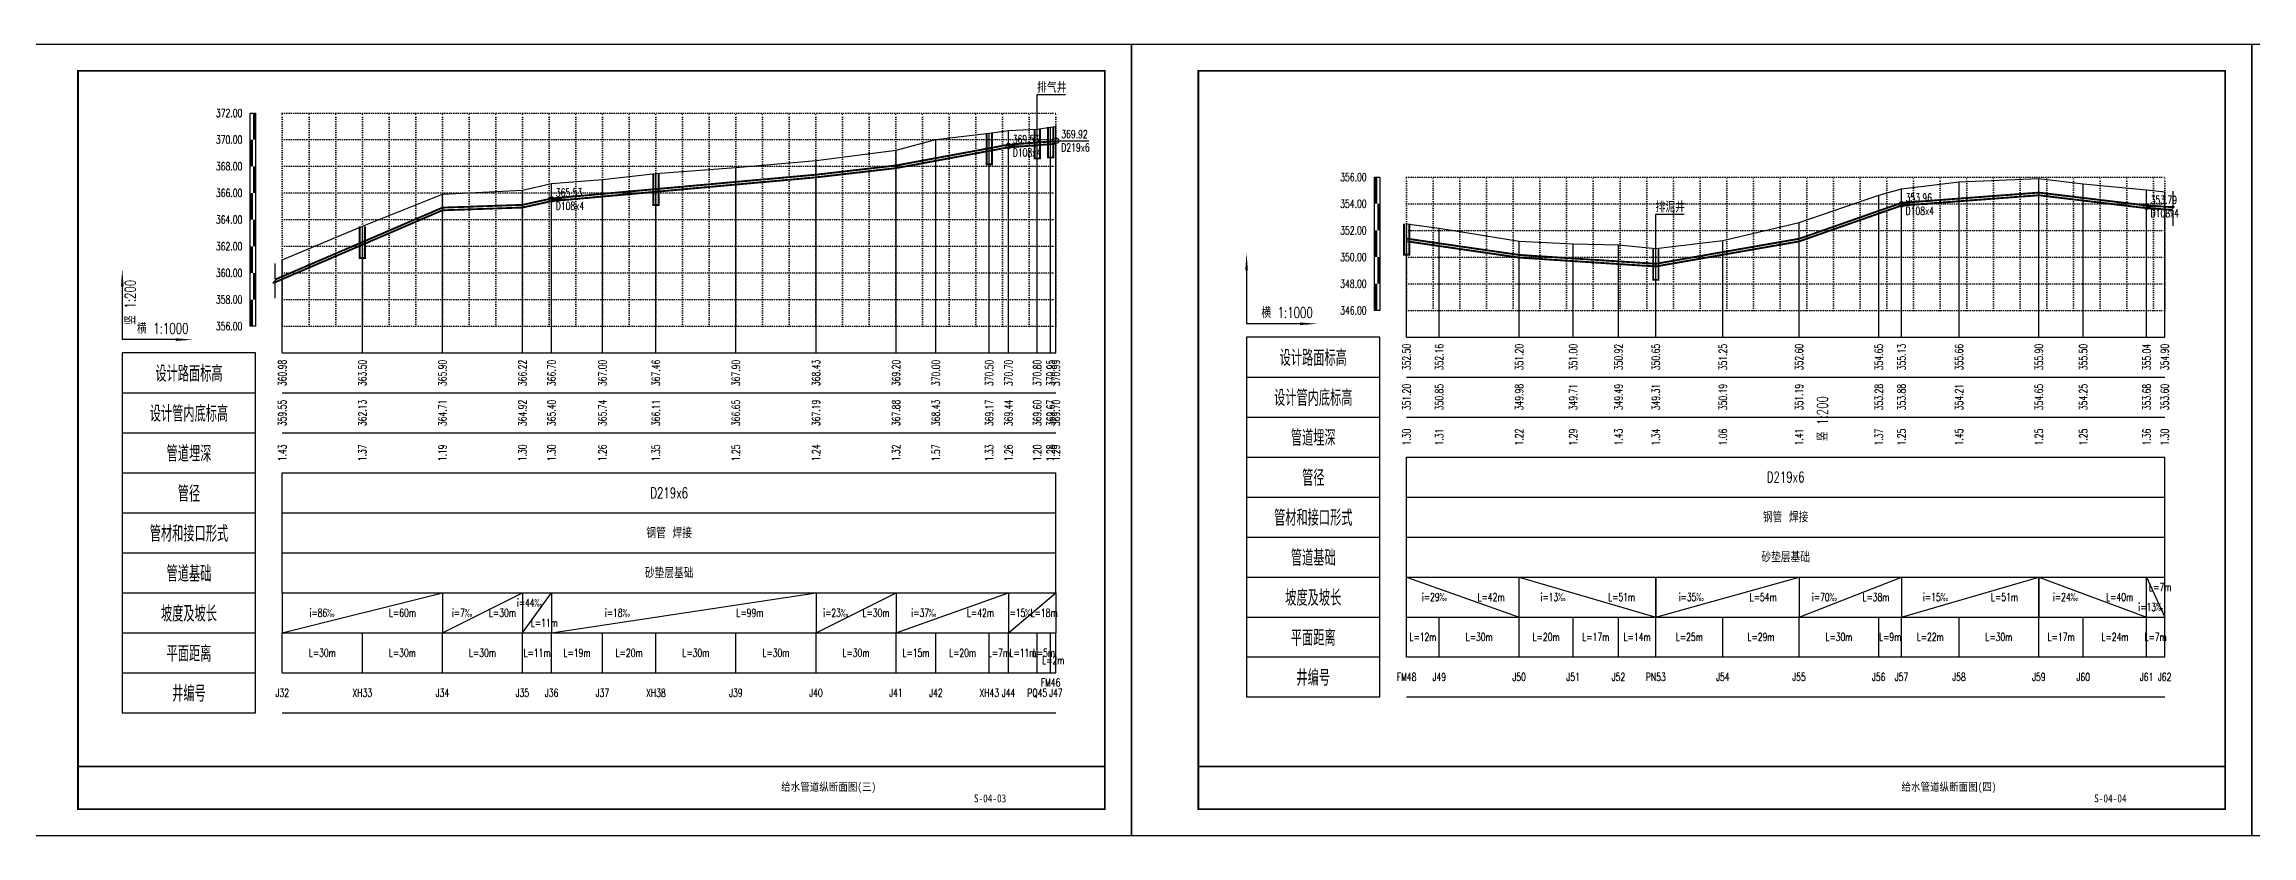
# Model space of a CAD drawing. Extents: x 566669 to 567929, y 3427063 to 3427212.
# Drawn here: x 567095 to 567508.9, y 3427063.1 to 3427211.6 of the extents above; entities that cross this region are included whole.
import ezdxf
from ezdxf.enums import TextEntityAlignment as Align

# ---------------------------------------------------------------- set-up
doc = ezdxf.new("R2010")
doc.units = 0
doc.header["$LTSCALE"] = 10
doc.linetypes.add('CENTER', pattern=[50.8, 31.75, -6.35, 6.35, -6.35])
doc.linetypes.add('DOT', pattern=[6.35, 0, -6.35])
doc.layers.get('0').update_dxf_attribs({"linetype": 'CONTINUOUS'})
for name, color, linetype in [('0-BZ', 7, 'CONTINUOUS'), ('0-TK', 7, 'CONTINUOUS'), ('DMZBWG', 8, 'DOT'), ('GPSCOMMON', 7, 'CONTINUOUS'), ('hy_dm_gs_subpipe', 7, 'CONTINUOUS'), ('hydm_common_pipe', 7, 'CONTINUOUS'), ('hydm_gs_natureline', 7, 'CONTINUOUS'), ('hydm_gs_pipe', 7, 'CONTINUOUS'), ('hydm_gs_well', 7, 'CONTINUOUS')]:
    doc.layers.add(name, color=color, linetype=linetype)
doc.styles.add('-宋体', font='', dxfattribs={"width": 0.75})
doc.styles.add('GPSHZ', font='txt.shx', dxfattribs={"width": 0.8, "bigfont": 'hztxt.shx'})
doc.styles.get('-宋体').set_extended_font_data('SimSun')

# ---------------------------------------------------------------- blocks, each defined once
blk = doc.blocks.new('dafgdahgsdfh')
at = {"layer": '0-TK'}
blk.add_lwpolyline([(43209.45, 121009.57), (43419.45, 121009.57), (43419.45, 120861.07), (43209.45, 120861.07)], close=True, dxfattribs=at)
blk = doc.blocks.new('hygx_gszdtablehead22')
at = {"layer": 'GPSCOMMON'}
for p, q in [((0, 135), (0, 0)), ((50, 135), (0, 135)), ((50, 0), (50, 135)), ((0, 120), (50, 120)), ((0, 105), (50, 105)), ((0, 90), (50, 90)), ((0, 75), (50, 75)), ((0, 60), (50, 60)), ((0, 45), (50, 45)), ((0, 30), (50, 30)), ((0, 15), (50, 15)), ((0, 0), (50, 0)), ((0, 0), (50, 0))]:
    blk.add_line(p, q, dxfattribs=at)
at = {"layer": 'GPSCOMMON', "style": 'GPSHZ', "width": 0.7}
for s, p in [('设计路面标高', (25, 127.5)), ('设计管内底标高', (25, 112.5)), ('管道埋深', (25, 97.5)), ('管径', (25, 82.5)), ('管材和接口形式', (25, 67.5)), ('管道基础', (25, 52.5)), ('坡度及坡长', (25, 37.5)), ('平面距离', (25, 22.5)), ('井编号', (25, 7.5))]:
    blk.add_text(s, height=6, dxfattribs=at).set_placement(p, align=Align.MIDDLE)
blk = doc.blocks.new('SWYGXX')
at = {"color": 0}
blk.add_circle((0, 0), 1, dxfattribs=at)
blk = doc.blocks.new('swyg')
at = {"linetype": 'Continuous'}
blk.add_circle((0, 0), 1, dxfattribs=at)
blk = doc.blocks.new('hygx_gszdtablehead39')
at = {"layer": 'GPSCOMMON'}
for p, q in [((0, 135), (0, 0)), ((50, 135), (0, 135)), ((50, 0), (50, 135)), ((0, 120), (50, 120)), ((0, 105), (50, 105)), ((0, 90), (50, 90)), ((0, 75), (50, 75)), ((0, 60), (50, 60)), ((0, 45), (50, 45)), ((0, 30), (50, 30)), ((0, 15), (50, 15)), ((0, 0), (50, 0)), ((0, 0), (50, 0))]:
    blk.add_line(p, q, dxfattribs=at)
at = {"layer": 'GPSCOMMON', "style": 'GPSHZ', "width": 0.7}
for s, p in [('设计路面标高', (25, 127.5)), ('设计管内底标高', (25, 112.5)), ('管道埋深', (25, 97.5)), ('管径', (25, 82.5)), ('管材和接口形式', (25, 67.5)), ('管道基础', (25, 52.5)), ('坡度及坡长', (25, 37.5)), ('平面距离', (25, 22.5)), ('井编号', (25, 7.5))]:
    blk.add_text(s, height=6, dxfattribs=at).set_placement(p, align=Align.MIDDLE)

msp = doc.modelspace()

# ---------------------------------------------------------------- linework, layer by layer
at = {"layer": '0-TK', "const_width": 0.35}
for points in [[(567293.85, 3427068.12), (567101.35, 3427068.12), (567101.35, 3427206.62), (567293.85, 3427206.62)], [(567101.35, 3427206.62), (567293.85, 3427206.62), (567293.85, 3427076.12), (567101.35, 3427076.12)], [(567503.85, 3427068.12), (567311.35, 3427068.12), (567311.35, 3427206.62), (567503.85, 3427206.62)], [(567311.35, 3427206.62), (567503.85, 3427206.62), (567503.85, 3427076.12), (567311.35, 3427076.12)]]:
    msp.add_lwpolyline(points, close=True, dxfattribs=at)
at = {"layer": 'DMZBWG', "ltscale": 0.005}
for p, q in [((567139.66, 3427198.7), (567284.68, 3427198.7)), ((567139.66, 3427158.7), (567139.66, 3427198.7)), ((567144.66, 3427158.7), (567144.66, 3427198.7)), ((567149.66, 3427158.7), (567149.66, 3427198.7)), ((567154.66, 3427158.7), (567154.66, 3427198.7)), ((567159.66, 3427158.7), (567159.66, 3427198.7)), ((567164.66, 3427158.7), (567164.66, 3427198.7)), ((567169.66, 3427158.7), (567169.66, 3427198.7)), ((567174.66, 3427158.7), (567174.66, 3427198.7)), ((567179.66, 3427158.7), (567179.66, 3427198.7)), ((567184.66, 3427158.7), (567184.66, 3427198.7)), ((567189.66, 3427158.7), (567189.66, 3427198.7)), ((567194.66, 3427158.7), (567194.66, 3427198.7)), ((567199.66, 3427158.7), (567199.66, 3427198.7)), ((567204.66, 3427158.7), (567204.66, 3427198.7)), ((567209.66, 3427158.7), (567209.66, 3427198.7)), ((567214.66, 3427158.7), (567214.66, 3427198.7)), ((567219.66, 3427158.7), (567219.66, 3427198.7)), ((567224.66, 3427158.7), (567224.66, 3427198.7)), ((567229.66, 3427158.7), (567229.66, 3427198.7)), ((567234.66, 3427158.7), (567234.66, 3427198.7)), ((567239.66, 3427158.7), (567239.66, 3427198.7)), ((567244.66, 3427158.7), (567244.66, 3427198.7)), ((567249.66, 3427158.7), (567249.66, 3427198.7)), ((567254.66, 3427158.7), (567254.66, 3427198.7)), ((567259.66, 3427158.7), (567259.66, 3427198.7)), ((567264.66, 3427158.7), (567264.66, 3427198.7)), ((567269.66, 3427158.7), (567269.66, 3427198.7)), ((567274.66, 3427158.7), (567274.66, 3427198.7)), ((567279.66, 3427158.7), (567279.66, 3427198.7)), ((567284.66, 3427158.7), (567284.66, 3427198.7)), ((567284.68, 3427158.7), (567284.68, 3427198.7)), ((567139.66, 3427193.7), (567284.68, 3427193.7)), ((567139.66, 3427188.7), (567284.68, 3427188.7)), ((567139.66, 3427183.7), (567284.68, 3427183.7)), ((567350.41, 3427186.67), (567492.51, 3427186.67)), ((567350.41, 3427161.67), (567350.41, 3427186.67)), ((567355.41, 3427161.67), (567355.41, 3427186.67)), ((567360.41, 3427161.67), (567360.41, 3427186.67)), ((567365.41, 3427161.67), (567365.41, 3427186.67)), ((567370.41, 3427161.67), (567370.41, 3427186.67)), ((567375.41, 3427161.67), (567375.41, 3427186.67)), ((567380.41, 3427161.67), (567380.41, 3427186.67)), ((567385.41, 3427161.67), (567385.41, 3427186.67)), ((567390.41, 3427161.67), (567390.41, 3427186.67)), ((567395.41, 3427161.67), (567395.41, 3427186.67)), ((567400.41, 3427161.67), (567400.41, 3427186.67)), ((567405.41, 3427161.67), (567405.41, 3427186.67)), ((567410.41, 3427161.67), (567410.41, 3427186.67)), ((567415.41, 3427161.67), (567415.41, 3427186.67)), ((567420.41, 3427161.67), (567420.41, 3427186.67)), ((567425.41, 3427161.67), (567425.41, 3427186.67)), ((567430.41, 3427161.67), (567430.41, 3427186.67)), ((567435.41, 3427161.67), (567435.41, 3427186.67)), ((567440.41, 3427161.67), (567440.41, 3427186.67)), ((567445.41, 3427161.67), (567445.41, 3427186.67)), ((567450.41, 3427161.67), (567450.41, 3427186.67)), ((567455.41, 3427161.67), (567455.41, 3427186.67)), ((567460.41, 3427161.67), (567460.41, 3427186.67)), ((567465.41, 3427161.67), (567465.41, 3427186.67)), ((567470.41, 3427161.67), (567470.41, 3427186.67)), ((567475.41, 3427161.67), (567475.41, 3427186.67)), ((567480.41, 3427161.67), (567480.41, 3427186.67)), ((567485.41, 3427161.67), (567485.41, 3427186.67)), ((567490.41, 3427161.67), (567490.41, 3427186.67)), ((567492.51, 3427161.67), (567492.51, 3427186.67)), ((567350.41, 3427181.67), (567492.51, 3427181.67)), ((567139.66, 3427178.7), (567284.68, 3427178.7)), ((567350.41, 3427176.67), (567492.51, 3427176.67)), ((567139.66, 3427173.7), (567284.68, 3427173.7)), ((567350.41, 3427171.67), (567492.51, 3427171.67)), ((567139.66, 3427168.7), (567284.68, 3427168.7)), ((567350.41, 3427166.67), (567492.51, 3427166.67)), ((567139.66, 3427163.7), (567284.68, 3427163.7)), ((567139.66, 3427158.7), (567284.68, 3427158.7)), ((567350.41, 3427161.67), (567492.51, 3427161.67))]:
    msp.add_line(p, q, dxfattribs=at)
at = {"layer": 'GPSCOMMON'}
for points in [[(567088.85, 3427211.62), (567298.85, 3427211.62), (567298.85, 3427063.12), (567088.85, 3427063.12)], [(567298.85, 3427211.62), (567508.85, 3427211.62), (567508.85, 3427063.12), (567298.85, 3427063.12)], [(567508.85, 3427211.62), (567718.85, 3427211.62), (567718.85, 3427063.12), (567508.85, 3427063.12)]]:
    msp.add_lwpolyline(points, close=True, dxfattribs=at)
for points in [[(567281.18, 3427195.7), (567281.18, 3427202.16), (567286.48, 3427202.16)], [(567397.12, 3427173.29), (567397.12, 3427179.75), (567402.42, 3427179.75)]]:
    msp.add_lwpolyline(points, dxfattribs=at)
at = {"layer": 'hy_dm_gs_subpipe'}
for points in [[(567275.8, 3427192.53), (567280.74, 3427192.53)], [(567284.68, 3427193.49), (567290.85, 3427193.49)], [(567190.14, 3427182.53), (567195.08, 3427182.53)], [(567443.19, 3427181.58), (567448.06, 3427181.58)], [(567489.13, 3427181.14), (567494, 3427181.14)]]:
    msp.add_lwpolyline(points, dxfattribs=at)
at = {"layer": 'hydm_common_pipe'}
for p, q in [((567350.41, 3427156.67), (567492.51, 3427156.67)), ((567139.66, 3427153.7), (567284.68, 3427153.7)), ((567139.66, 3427146.2), (567284.68, 3427146.2)), ((567350.41, 3427149.17), (567492.51, 3427149.17)), ((567350.41, 3427141.67), (567492.51, 3427141.67)), ((567139.66, 3427138.7), (567284.68, 3427138.7)), ((567350.41, 3427134.17), (567492.51, 3427134.17)), ((567139.66, 3427131.2), (567284.68, 3427131.2)), ((567350.41, 3427126.67), (567492.51, 3427126.67)), ((567139.66, 3427123.7), (567284.68, 3427123.7)), ((567350.41, 3427119.17), (567492.51, 3427119.17)), ((567139.66, 3427116.2), (567284.68, 3427116.2)), ((567139.66, 3427108.7), (567284.68, 3427108.7)), ((567350.41, 3427111.67), (567492.51, 3427111.67)), ((567139.66, 3427101.2), (567284.68, 3427101.2)), ((567350.41, 3427104.17), (567492.51, 3427104.17)), ((567350.41, 3427096.67), (567492.51, 3427096.67)), ((567139.66, 3427093.7), (567284.68, 3427093.7)), ((567350.41, 3427089.17), (567492.51, 3427089.17)), ((567139.66, 3427086.2), (567284.68, 3427086.2))]:
    msp.add_line(p, q, dxfattribs=at)
for points in [[(567133.66, 3427158.7), (567133.66, 3427198.7), (567134.66, 3427198.7), (567134.66, 3427158.7), (567133.66, 3427158.7)], [(567344.41, 3427161.67), (567344.41, 3427186.67), (567345.41, 3427186.67), (567345.41, 3427161.67), (567344.41, 3427161.67)], [(567320.41, 3427169.17), (567320.41, 3427159.17)], [(567109.66, 3427166.2), (567109.66, 3427156.2)], [(567330.41, 3427159.17), (567320.41, 3427159.17)], [(567119.66, 3427156.2), (567109.66, 3427156.2)], [(567350.41, 3427126.67), (567350.41, 3427134.17)], [(567492.51, 3427126.67), (567492.51, 3427134.17)], [(567139.66, 3427123.7), (567139.66, 3427131.2)], [(567284.68, 3427123.7), (567284.68, 3427131.2)], [(567350.41, 3427119.17), (567350.41, 3427126.67)], [(567492.51, 3427119.17), (567492.51, 3427126.67)], [(567139.66, 3427116.2), (567139.66, 3427123.7)], [(567284.68, 3427116.2), (567284.68, 3427123.7)], [(567350.41, 3427111.67), (567350.41, 3427119.17)], [(567492.51, 3427111.67), (567492.51, 3427119.17)], [(567139.66, 3427108.7), (567139.66, 3427116.2)], [(567284.68, 3427108.7), (567284.68, 3427116.2)], [(567139.66, 3427108.7), (567139.66, 3427101.2), (567169.67, 3427108.7), (567169.67, 3427101.2)], [(567169.67, 3427108.7), (567169.67, 3427101.2), (567184.67, 3427108.7), (567184.67, 3427101.2)], [(567184.67, 3427108.7), (567184.67, 3427101.2), (567190.14, 3427108.7), (567190.14, 3427101.2)], [(567190.14, 3427108.7), (567190.14, 3427101.2), (567239.7, 3427108.7), (567239.7, 3427101.2)], [(567239.7, 3427108.7), (567239.7, 3427101.2), (567254.7, 3427108.7), (567254.7, 3427101.2)], [(567254.7, 3427108.7), (567254.7, 3427101.2), (567275.8, 3427108.7), (567275.8, 3427101.2)], [(567275.8, 3427108.7), (567275.8, 3427101.2), (567284.68, 3427108.7), (567284.68, 3427101.2)], [(567350.41, 3427104.17), (567350.41, 3427111.67), (567371.51, 3427104.17), (567371.51, 3427111.67)], [(567371.51, 3427104.17), (567371.51, 3427111.67), (567397.12, 3427104.17), (567397.12, 3427111.67)], [(567397.12, 3427111.67), (567397.12, 3427104.17), (567423.97, 3427111.67), (567423.97, 3427104.17)], [(567423.97, 3427111.67), (567423.97, 3427104.17), (567443.19, 3427111.67), (567443.19, 3427104.17)], [(567443.19, 3427111.67), (567443.19, 3427104.17), (567468.93, 3427111.67), (567468.93, 3427104.17)], [(567468.93, 3427104.17), (567468.93, 3427111.67), (567489.13, 3427104.17), (567489.13, 3427111.67)], [(567489.13, 3427104.17), (567489.13, 3427111.67), (567492.51, 3427104.17), (567492.51, 3427111.67)], [(567139.66, 3427093.7), (567139.66, 3427101.2)], [(567154.66, 3427093.7), (567154.66, 3427101.2)], [(567154.66, 3427093.7), (567154.66, 3427101.2)], [(567169.67, 3427093.7), (567169.67, 3427101.2)], [(567169.67, 3427093.7), (567169.67, 3427101.2)], [(567184.67, 3427093.7), (567184.67, 3427101.2)], [(567184.67, 3427093.7), (567184.67, 3427101.2)], [(567190.14, 3427093.7), (567190.14, 3427101.2)], [(567190.14, 3427093.7), (567190.14, 3427101.2)], [(567199.66, 3427093.7), (567199.66, 3427101.2)], [(567199.66, 3427093.7), (567199.66, 3427101.2)], [(567209.69, 3427093.7), (567209.69, 3427101.2)], [(567209.69, 3427093.7), (567209.69, 3427101.2)], [(567224.68, 3427093.7), (567224.68, 3427101.2)], [(567224.68, 3427093.7), (567224.68, 3427101.2)], [(567239.7, 3427093.7), (567239.7, 3427101.2)], [(567239.7, 3427093.7), (567239.7, 3427101.2)], [(567254.7, 3427093.7), (567254.7, 3427101.2)], [(567254.7, 3427093.7), (567254.7, 3427101.2)], [(567262.18, 3427093.7), (567262.18, 3427101.2)], [(567262.18, 3427093.7), (567262.18, 3427101.2)], [(567272.18, 3427093.7), (567272.18, 3427101.2)], [(567272.18, 3427093.7), (567272.18, 3427101.2)], [(567275.8, 3427093.7), (567275.8, 3427101.2)], [(567275.8, 3427093.7), (567275.8, 3427101.2)], [(567281.18, 3427093.7), (567281.18, 3427101.2)], [(567281.18, 3427093.7), (567281.18, 3427101.2)], [(567283.68, 3427093.7), (567283.68, 3427101.2)], [(567283.68, 3427093.7), (567283.68, 3427101.2)], [(567284.68, 3427093.7), (567284.68, 3427101.2)], [(567350.41, 3427096.67), (567350.41, 3427104.17)], [(567356.53, 3427096.67), (567356.53, 3427104.17)], [(567356.53, 3427096.67), (567356.53, 3427104.17)], [(567371.51, 3427096.67), (567371.51, 3427104.17)], [(567371.51, 3427096.67), (567371.51, 3427104.17)], [(567381.63, 3427096.67), (567381.63, 3427104.17)], [(567381.63, 3427096.67), (567381.63, 3427104.17)], [(567390.14, 3427096.67), (567390.14, 3427104.17)], [(567390.14, 3427096.67), (567390.14, 3427104.17)], [(567397.12, 3427096.67), (567397.12, 3427104.17)], [(567397.12, 3427096.67), (567397.12, 3427104.17)], [(567409.7, 3427096.67), (567409.7, 3427104.17)], [(567409.7, 3427096.67), (567409.7, 3427104.17)], [(567423.97, 3427096.67), (567423.97, 3427104.17)], [(567423.97, 3427096.67), (567423.97, 3427104.17)], [(567438.92, 3427096.67), (567438.92, 3427104.17)], [(567438.92, 3427096.67), (567438.92, 3427104.17)], [(567443.19, 3427096.67), (567443.19, 3427104.17)], [(567443.19, 3427096.67), (567443.19, 3427104.17)], [(567453.96, 3427096.67), (567453.96, 3427104.17)], [(567453.96, 3427096.67), (567453.96, 3427104.17)], [(567468.93, 3427096.67), (567468.93, 3427104.17)], [(567468.93, 3427096.67), (567468.93, 3427104.17)], [(567477.26, 3427096.67), (567477.26, 3427104.17)], [(567477.26, 3427096.67), (567477.26, 3427104.17)], [(567489.13, 3427096.67), (567489.13, 3427104.17)], [(567489.13, 3427096.67), (567489.13, 3427104.17)], [(567492.51, 3427096.67), (567492.51, 3427104.17)]]:
    msp.add_lwpolyline(points, dxfattribs=at)
at = {"layer": 'hydm_common_pipe', "const_width": 0.5}
for points in [[(567134.41, 3427193.7), (567134.41, 3427198.7)], [(567133.91, 3427188.7), (567133.91, 3427193.7)], [(567134.41, 3427183.7), (567134.41, 3427188.7)], [(567133.91, 3427178.7), (567133.91, 3427183.7)], [(567344.66, 3427181.67), (567344.66, 3427186.67)], [(567134.41, 3427173.7), (567134.41, 3427178.7)], [(567345.16, 3427176.67), (567345.16, 3427181.67)], [(567344.66, 3427171.67), (567344.66, 3427176.67)], [(567133.91, 3427168.7), (567133.91, 3427173.7)], [(567345.16, 3427166.67), (567345.16, 3427171.67)], [(567134.41, 3427163.7), (567134.41, 3427168.7)], [(567344.66, 3427161.67), (567344.66, 3427166.67)], [(567133.91, 3427158.7), (567133.91, 3427163.7)]]:
    msp.add_lwpolyline(points, dxfattribs=at)
at = {"layer": 'hydm_common_pipe'}
for points in [[(567320.41, 3427169.17, 0.5, 0, 0), (567320.41, 3427172.5, 0, 0, 0)], [(567109.66, 3427166.2, 0.5, 0, 0), (567109.66, 3427169.53, 0, 0, 0)], [(567330.41, 3427159.17, 0.5, 0, 0), (567333.75, 3427159.17, 0, 0, 0)], [(567119.66, 3427156.2, 0.5, 0, 0), (567122.99, 3427156.2, 0, 0, 0)]]:
    msp.add_lwpolyline(points, format="xyseb", dxfattribs=at)
at = {"layer": 'hydm_gs_natureline', "color": 7, "linetype": 'Continuous'}
for points in [[(567139.66, 3427171.15), (567154.66, 3427177.45), (567169.67, 3427183.45), (567184.67, 3427184.25), (567190.14, 3427185.45), (567199.66, 3427186.2), (567209.69, 3427187.35), (567224.68, 3427188.45), (567239.7, 3427189.77), (567254.7, 3427191.7), (567262.18, 3427193.7), (567272.18, 3427194.95), (567275.8, 3427195.45), (567281.18, 3427195.7), (567283.68, 3427196.07), (567284.68, 3427196.17)], [(567350.41, 3427177.92), (567356.53, 3427177.07), (567371.51, 3427174.67), (567381.63, 3427174.17), (567390.14, 3427173.97), (567397.12, 3427173.29), (567409.7, 3427174.79), (567423.97, 3427178.17), (567438.92, 3427183.29), (567443.19, 3427184.49), (567453.96, 3427185.82), (567468.93, 3427186.42), (567477.26, 3427185.42), (567489.13, 3427184.27), (567492.51, 3427183.92)]]:
    msp.add_lwpolyline(points, dxfattribs=at)
at = {"layer": 'hydm_gs_pipe', "color": 1, "linetype": 'Continuous', "const_width": 0.35}
for points in [[(567262.18, 3427190.24), (567272.18, 3427192.09)], [(567262.18, 3427189.74), (567272.18, 3427191.59)], [(567272.18, 3427192.09), (567275.8, 3427192.76)], [(567272.18, 3427191.59), (567275.8, 3427192.26)], [(567275.8, 3427192.76), (567281.18, 3427193.16)], [(567275.8, 3427192.26), (567281.18, 3427192.66)], [(567281.18, 3427193.16), (567283.68, 3427193.35)], [(567281.18, 3427192.66), (567283.68, 3427192.85)], [(567283.68, 3427193.35), (567284.68, 3427193.43)], [(567283.68, 3427192.85), (567284.68, 3427192.93)], [(567224.68, 3427185.78), (567239.7, 3427187.13)], [(567239.7, 3427187.13), (567254.7, 3427188.86)], [(567239.7, 3427186.63), (567254.7, 3427188.36)], [(567254.7, 3427188.86), (567262.18, 3427190.24)], [(567254.7, 3427188.36), (567262.18, 3427189.74)], [(567184.67, 3427181.47), (567190.14, 3427182.67)], [(567190.14, 3427182.67), (567199.66, 3427183.53)], [(567190.14, 3427182.17), (567199.66, 3427183.03)], [(567199.66, 3427183.53), (567209.69, 3427184.43)], [(567199.66, 3427183.03), (567209.69, 3427183.93)], [(567209.69, 3427184.43), (567224.68, 3427185.78)], [(567209.69, 3427183.93), (567224.68, 3427185.28)], [(567224.68, 3427185.28), (567239.7, 3427186.63)], [(567453.96, 3427182.65), (567468.93, 3427183.77)], [(567453.96, 3427182.15), (567468.93, 3427183.27)], [(567468.93, 3427183.77), (567477.26, 3427182.77)], [(567468.93, 3427183.27), (567477.26, 3427182.27)], [(567477.26, 3427182.77), (567489.13, 3427181.35)], [(567154.66, 3427174.49), (567169.67, 3427180.95)], [(567154.66, 3427173.99), (567169.67, 3427180.45)], [(567169.67, 3427180.95), (567184.67, 3427181.47)], [(567169.67, 3427180.45), (567184.67, 3427180.97)], [(567184.67, 3427180.97), (567190.14, 3427182.17)], [(567423.97, 3427175.11), (567438.92, 3427180.35)], [(567423.97, 3427174.61), (567438.92, 3427179.85)], [(567438.92, 3427180.35), (567443.19, 3427181.84)], [(567438.92, 3427179.85), (567443.19, 3427181.34)], [(567443.19, 3427181.84), (567453.96, 3427182.65)], [(567443.19, 3427181.34), (567453.96, 3427182.15)], [(567477.26, 3427182.27), (567489.13, 3427180.85)], [(567489.13, 3427181.35), (567492.51, 3427181.13)], [(567489.13, 3427180.85), (567492.51, 3427180.63)], [(567492.51, 3427181.13), (567494.01, 3427181.03)], [(567492.51, 3427180.63), (567494.01, 3427180.53)], [(567139.66, 3427168.04), (567154.66, 3427174.49)], [(567350.41, 3427175.14), (567356.53, 3427174.25)], [(567350.41, 3427174.64), (567356.53, 3427173.75)], [(567409.7, 3427172.62), (567423.97, 3427175.11)], [(567409.7, 3427172.12), (567423.97, 3427174.61)], [(567139.66, 3427167.54), (567154.66, 3427173.99)], [(567356.53, 3427174.25), (567371.51, 3427172.08)], [(567356.53, 3427173.75), (567371.51, 3427171.58)], [(567371.51, 3427172.08), (567381.63, 3427171.42)], [(567371.51, 3427171.58), (567381.63, 3427170.92)], [(567381.63, 3427171.42), (567390.14, 3427170.87)], [(567381.63, 3427170.92), (567390.14, 3427170.37)], [(567390.14, 3427170.87), (567397.12, 3427170.42)], [(567390.14, 3427170.37), (567397.12, 3427169.92)], [(567397.12, 3427170.42), (567409.7, 3427172.62)], [(567397.12, 3427169.92), (567409.7, 3427172.12)], [(567139.66, 3427168.04), (567138.28, 3427167.45)], [(567139.66, 3427167.54), (567138.28, 3427166.95)]]:
    msp.add_lwpolyline(points, dxfattribs=at)
at = {"layer": 'hydm_gs_pipe', "color": 7, "lineweight": -3}
for points in [[(567494.01, 3427184.03), (567494.01, 3427181.16), (567494.38, 3427181.16), (567493.63, 3427180.41), (567494.01, 3427180.41), (567494.01, 3427177.53)], [(567138.28, 3427170.45), (567138.28, 3427167.57), (567138.66, 3427167.57), (567137.91, 3427166.82), (567138.28, 3427166.82), (567138.28, 3427163.95)]]:
    msp.add_lwpolyline(points, dxfattribs=at)
at = {"layer": 'hydm_gs_well', "color": 7, "linetype": 'CENTER'}
for points in [[(567275.8, 3427153.7), (567275.8, 3427195.45)], [(567281.18, 3427153.7), (567281.18, 3427195.7)], [(567283.68, 3427153.7), (567283.68, 3427196.07)], [(567284.68, 3427153.7), (567284.68, 3427196.17)], [(567254.7, 3427153.7), (567254.7, 3427191.7)], [(567262.18, 3427153.7), (567262.18, 3427193.7)], [(567272.18, 3427153.7), (567272.18, 3427194.95)], [(567209.69, 3427153.7), (567209.69, 3427187.35)], [(567224.68, 3427153.7), (567224.68, 3427188.45)], [(567239.7, 3427153.7), (567239.7, 3427189.77)], [(567169.67, 3427153.7), (567169.67, 3427183.45)], [(567184.67, 3427153.7), (567184.67, 3427184.25)], [(567190.14, 3427153.7), (567190.14, 3427185.45)], [(567199.66, 3427153.7), (567199.66, 3427186.2)], [(567438.92, 3427156.67), (567438.92, 3427183.29)], [(567443.19, 3427156.67), (567443.19, 3427184.49)], [(567453.96, 3427156.67), (567453.96, 3427185.82)], [(567468.93, 3427156.67), (567468.93, 3427186.42)], [(567477.26, 3427156.67), (567477.26, 3427185.42)], [(567489.13, 3427156.67), (567489.13, 3427184.27)], [(567492.51, 3427156.67), (567492.51, 3427183.92)], [(567154.66, 3427153.7), (567154.66, 3427177.45)], [(567350.41, 3427156.67), (567350.41, 3427177.92)], [(567356.53, 3427156.67), (567356.53, 3427177.07)], [(567371.51, 3427156.67), (567371.51, 3427174.67)], [(567409.7, 3427156.67), (567409.7, 3427174.79)], [(567423.97, 3427156.67), (567423.97, 3427178.17)], [(567139.66, 3427153.7), (567139.66, 3427171.15)], [(567381.63, 3427156.67), (567381.63, 3427174.17)], [(567390.14, 3427156.67), (567390.14, 3427173.97)], [(567397.12, 3427156.67), (567397.12, 3427173.29)]]:
    msp.add_lwpolyline(points, dxfattribs=at)
at = {"layer": 'hydm_gs_well', "color": 7, "linetype": 'Continuous', "const_width": 0.35}
for points in [[(567280.68, 3427195.7), (567280.68, 3427190.16), (567281.68, 3427190.16), (567281.68, 3427195.7)], [(567283.18, 3427196.07), (567283.18, 3427190.35), (567284.18, 3427190.35), (567284.18, 3427196.07)], [(567271.68, 3427194.95), (567271.68, 3427189.09), (567272.68, 3427189.09), (567272.68, 3427194.95)], [(567209.19, 3427187.35), (567209.19, 3427181.43), (567210.19, 3427181.43), (567210.19, 3427187.35)], [(567154.16, 3427177.45), (567154.16, 3427171.49), (567155.16, 3427171.49), (567155.16, 3427177.45)], [(567349.91, 3427177.92), (567349.91, 3427172.14), (567350.91, 3427172.14), (567350.91, 3427177.92)], [(567396.62, 3427173.29), (567396.62, 3427167.42), (567397.62, 3427167.42), (567397.62, 3427173.29)]]:
    msp.add_lwpolyline(points, dxfattribs=at)

# ---------------------------------------------------------------- block references
at = {"layer": 'GPSCOMMON'}
for p in [(523879.4, 3306202.05), (524089.4, 3306202.05), (524299.4, 3306202.05)]:
    msp.add_blockref('dafgdahgsdfh', p, dxfattribs=at)
at = {"layer": 'hy_dm_gs_subpipe', "xscale": 0.5, "yscale": 0.5}
for name, p in [('SWYGXX', (567275.8, 3427192.53)), ('swyg', (567284.68, 3427193.49)), ('SWYGXX', (567190.14, 3427182.53)), ('swyg', (567443.19, 3427181.58)), ('swyg', (567489.13, 3427181.14))]:
    msp.add_blockref(name, p, dxfattribs=at)
at = {"layer": 'hydm_common_pipe', "xscale": 0.5, "yscale": 0.5, "zscale": 0.5}
for name, p in [('hygx_gszdtablehead39', (567320.41, 3427089.17)), ('hygx_gszdtablehead22', (567109.66, 3427086.2))]:
    msp.add_blockref(name, p, dxfattribs=at)

# ---------------------------------------------------------------- texts
at = {"layer": '0-BZ', "color": 0, "ltscale": 15, "style": '-宋体', "width": 0.85}
for s, p in [('给水管道纵断面图(三)', (567242.07, 3427072.24)), ('给水管道纵断面图(四)', (567452.07, 3427072.24)), ('S-04-03', (567272.33, 3427070.16)), ('S-04-04', (567482.33, 3427070.16))]:
    msp.add_text(s, height=1.5, rotation=359.9624, dxfattribs=at).set_placement(p, align=Align.MIDDLE)
at = {"layer": 'GPSCOMMON', "style": 'GPSHZ', "width": 0.8}
for s, p in [('排气井', (567281.13, 3427202.49)), ('排泥井', (567397.07, 3427180.09))]:
    msp.add_text(s, height=2, dxfattribs=at).set_placement(p)
at = {"layer": 'hy_dm_gs_subpipe', "style": 'GPSHZ', "width": 0.7}
for s, p in [('369.92', (567285.68, 3427193.99)), ('369.53', (567276.58, 3427193.03)), ('365.53', (567190.92, 3427183.03)), ('353.96', (567443.94, 3427182.08)), ('353.79', (567489.88, 3427181.64))]:
    msp.add_text(s, height=1.5, dxfattribs=at).set_placement(p)
for s, p in [('D108x4', (567276.58, 3427192.03)), ('D219x6', (567285.68, 3427192.99)), ('D108x4', (567190.92, 3427182.03)), ('D108x4', (567443.94, 3427181.08)), ('D108x4', (567489.88, 3427180.64))]:
    msp.add_text(s, height=1.5, dxfattribs=at).set_placement(p, align=Align.TOP_LEFT)
at = {"layer": 'hydm_common_pipe', "style": 'GPSHZ', "width": 0.7}
for s, p in [('372.00', (567132.16, 3427198.7)), ('370.00', (567132.16, 3427193.7)), ('368.00', (567132.16, 3427188.7)), ('356.00', (567342.91, 3427186.67)), ('366.00', (567132.16, 3427183.7)), ('364.00', (567132.16, 3427178.7)), ('354.00', (567342.91, 3427181.67)), ('352.00', (567342.91, 3427176.67)), ('362.00', (567132.16, 3427173.7)), ('350.00', (567342.91, 3427171.67)), ('360.00', (567132.16, 3427168.7)), ('348.00', (567342.91, 3427166.67)), ('358.00', (567132.16, 3427163.7)), ('346.00', (567342.91, 3427161.67)), ('356.00', (567132.16, 3427158.7))]:
    msp.add_text(s, height=1.5, dxfattribs=at).set_placement(p, align=Align.MIDDLE_RIGHT)
msp.add_text('竖 1:200', height=2, rotation=90, dxfattribs=at).set_placement((567110.16, 3427158.95), align=Align.TOP_LEFT)
for p in [(567323.16, 3427159.67), (567112.41, 3427156.7)]:
    msp.add_text('横 1:1000', height=2, dxfattribs=at).set_placement(p, align=Align.BOTTOM_LEFT)
for s, p in [('352.50', (567350.41, 3427152.92)), ('352.16', (567356.53, 3427152.92)), ('351.20', (567371.51, 3427152.92)), ('351.00', (567381.63, 3427152.92)), ('350.92', (567390.14, 3427152.92)), ('350.65', (567397.12, 3427152.92)), ('351.25', (567409.7, 3427152.92)), ('352.60', (567423.97, 3427152.92)), ('354.65', (567438.92, 3427152.92)), ('355.13', (567443.19, 3427152.92)), ('355.66', (567453.96, 3427152.92)), ('355.90', (567468.93, 3427152.92)), ('355.50', (567477.26, 3427152.92)), ('355.04', (567489.13, 3427152.92)), ('354.90', (567492.51, 3427152.92)), ('360.98', (567139.66, 3427149.95)), ('363.50', (567154.66, 3427149.95)), ('365.90', (567169.67, 3427149.95)), ('366.22', (567184.67, 3427149.95)), ('366.70', (567190.14, 3427149.95)), ('367.00', (567199.66, 3427149.95)), ('367.46', (567209.69, 3427149.95)), ('367.90', (567224.68, 3427149.95)), ('368.43', (567239.7, 3427149.95)), ('369.20', (567254.7, 3427149.95)), ('370.00', (567262.18, 3427149.95)), ('370.50', (567272.18, 3427149.95)), ('370.70', (567275.8, 3427149.95)), ('370.80', (567281.18, 3427149.95)), ('370.95', (567283.68, 3427149.95)), ('370.99', (567284.68, 3427149.95)), ('351.20', (567350.41, 3427145.42)), ('350.85', (567356.53, 3427145.42)), ('349.98', (567371.51, 3427145.42)), ('349.71', (567381.63, 3427145.42)), ('349.49', (567390.14, 3427145.42)), ('349.31', (567397.12, 3427145.42)), ('350.19', (567409.7, 3427145.42)), ('351.19', (567423.97, 3427145.42)), ('353.28', (567438.92, 3427145.42)), ('353.88', (567443.19, 3427145.42)), ('354.21', (567453.96, 3427145.42)), ('354.65', (567468.93, 3427145.42)), ('354.25', (567477.26, 3427145.42)), ('353.68', (567489.13, 3427145.42)), ('353.60', (567492.51, 3427145.42)), ('359.55', (567139.66, 3427142.45)), ('362.13', (567154.66, 3427142.45)), ('364.71', (567169.67, 3427142.45)), ('364.92', (567184.67, 3427142.45)), ('365.40', (567190.14, 3427142.45)), ('365.74', (567199.66, 3427142.45)), ('366.11', (567209.69, 3427142.45)), ('366.65', (567224.68, 3427142.45)), ('367.19', (567239.7, 3427142.45)), ('367.88', (567254.7, 3427142.45)), ('368.43', (567262.18, 3427142.45)), ('369.17', (567272.18, 3427142.45)), ('369.44', (567275.8, 3427142.45)), ('369.60', (567281.18, 3427142.45)), ('369.67', (567283.68, 3427142.45)), ('369.70', (567284.68, 3427142.45)), ('1.30', (567350.41, 3427137.92)), ('1.31', (567356.53, 3427137.92)), ('1.22', (567371.51, 3427137.92)), ('1.29', (567381.63, 3427137.92)), ('1.43', (567390.14, 3427137.92)), ('1.34', (567397.12, 3427137.92)), ('1.06', (567409.7, 3427137.92)), ('1.41', (567423.97, 3427137.92)), ('1.37', (567438.92, 3427137.92)), ('1.25', (567443.19, 3427137.92)), ('1.45', (567453.96, 3427137.92)), ('1.25', (567468.93, 3427137.92)), ('1.25', (567477.26, 3427137.92)), ('1.36', (567489.13, 3427137.92)), ('1.30', (567492.51, 3427137.92)), ('1.43', (567139.66, 3427134.95)), ('1.37', (567154.66, 3427134.95)), ('1.19', (567169.67, 3427134.95)), ('1.30', (567184.67, 3427134.95)), ('1.30', (567190.14, 3427134.95)), ('1.26', (567199.66, 3427134.95)), ('1.35', (567209.69, 3427134.95)), ('1.25', (567224.68, 3427134.95)), ('1.24', (567239.7, 3427134.95)), ('1.32', (567254.7, 3427134.95)), ('1.57', (567262.18, 3427134.95)), ('1.33', (567272.18, 3427134.95)), ('1.26', (567275.8, 3427134.95)), ('1.20', (567281.18, 3427134.95)), ('1.28', (567283.68, 3427134.95)), ('1.29', (567284.68, 3427134.95))]:
    msp.add_text(s, height=1.5, rotation=90, dxfattribs=at).set_placement(p, align=Align.MIDDLE_CENTER)
msp.add_text('竖 1:200', height=2, rotation=90, dxfattribs=at).set_placement((567428.27, 3427141.37), align=Align.MIDDLE)
for s, height, p in [('D219x6', 2, (567421.46, 3427130.42)), ('D219x6', 2, (567212.17, 3427127.45)), ('钢管 焊接', 2, (567212.17, 3427119.95)), ('钢管 焊接', 2, (567421.46, 3427122.92)), ('砂垫层基础', 2, (567212.17, 3427112.45)), ('砂垫层基础', 2, (567421.46, 3427115.42)), ('i=29‰', 1.5, (567355.69, 3427107.92)), ('L=42m', 1.5, (567366.24, 3427107.92)), ('i=13‰', 1.5, (567377.92, 3427107.92)), ('L=51m', 1.5, (567390.72, 3427107.92)), ('i=35‰', 1.5, (567403.83, 3427107.92)), ('L=54m', 1.5, (567417.26, 3427107.92)), ('i=70‰', 1.5, (567428.78, 3427107.92)), ('L=38m', 1.5, (567438.39, 3427107.92)), ('i=15‰', 1.5, (567449.62, 3427107.92)), ('L=51m', 1.5, (567462.49, 3427107.92)), ('i=24‰', 1.5, (567473.98, 3427107.92)), ('L=40m', 1.5, (567484.08, 3427107.92)), ('L=7m', 1.5, (567491.67, 3427109.79)), ('i=86‰', 1.5, (567147.16, 3427104.95)), ('L=60m', 1.5, (567162.17, 3427104.95)), ('i=7‰', 1.5, (567173.42, 3427104.95)), ('L=30m', 1.5, (567180.92, 3427104.95)), ('i=44‰', 1.5, (567186.04, 3427106.82)), ('i=18‰', 1.5, (567202.53, 3427104.95)), ('L=99m', 1.5, (567227.31, 3427104.95)), ('i=23‰', 1.5, (567243.45, 3427104.95)), ('L=30m', 1.5, (567250.95, 3427104.95)), ('i=37‰', 1.5, (567259.98, 3427104.95)), ('L=42m', 1.5, (567270.53, 3427104.95)), ('i=15‰', 1.5, (567278.02, 3427104.95)), ('L=18m', 1.5, (567282.46, 3427104.95)), ('i=13‰', 1.5, (567489.97, 3427106.04)), ('L=11m', 1.5, (567188.77, 3427103.07)), ('L=12m', 1.5, (567353.47, 3427100.42)), ('L=30m', 1.5, (567364.02, 3427100.42)), ('L=20m', 1.5, (567376.57, 3427100.42)), ('L=17m', 1.5, (567385.88, 3427100.42)), ('L=14m', 1.5, (567393.63, 3427100.42)), ('L=25m', 1.5, (567403.41, 3427100.42)), ('L=29m', 1.5, (567416.84, 3427100.42)), ('L=30m', 1.5, (567431.45, 3427100.42)), ('L=9m', 1.5, (567441.06, 3427100.42)), ('L=22m', 1.5, (567448.57, 3427100.42)), ('L=30m', 1.5, (567461.44, 3427100.42)), ('L=17m', 1.5, (567473.1, 3427100.42)), ('L=24m', 1.5, (567483.2, 3427100.42)), ('L=7m', 1.5, (567490.82, 3427100.42)), ('L=30m', 1.5, (567147.16, 3427097.45)), ('L=30m', 1.5, (567162.16, 3427097.45)), ('L=30m', 1.5, (567177.17, 3427097.45)), ('L=11m', 1.5, (567187.41, 3427097.45)), ('L=19m', 1.5, (567194.9, 3427097.45)), ('L=20m', 1.5, (567204.67, 3427097.45)), ('L=30m', 1.5, (567217.19, 3427097.45)), ('L=30m', 1.5, (567232.19, 3427097.45)), ('L=30m', 1.5, (567247.2, 3427097.45)), ('L=15m', 1.5, (567258.44, 3427097.45)), ('L=20m', 1.5, (567267.18, 3427097.45)), ('L=7m', 1.5, (567273.99, 3427097.45)), ('L=11m', 1.5, (567278.49, 3427097.45)), ('L=5m', 1.5, (567282.43, 3427097.45)), ('L=2m', 1.5, (567284.18, 3427096.05)), ('FM46', 1.5, (567283.68, 3427091.9)), ('FM48', 1.5, (567350.41, 3427092.92)), ('J49', 1.5, (567356.53, 3427092.92)), ('J50', 1.5, (567371.51, 3427092.92)), ('J51', 1.5, (567381.63, 3427092.92)), ('J52', 1.5, (567390.14, 3427092.92)), ('PN53', 1.5, (567397.12, 3427092.92)), ('J54', 1.5, (567409.7, 3427092.92)), ('J55', 1.5, (567423.97, 3427092.92)), ('J56', 1.5, (567438.92, 3427092.92)), ('J57', 1.5, (567443.19, 3427092.92)), ('J58', 1.5, (567453.96, 3427092.92)), ('J59', 1.5, (567468.93, 3427092.92)), ('J60', 1.5, (567477.26, 3427092.92)), ('J61', 1.5, (567489.13, 3427092.92)), ('J62', 1.5, (567492.51, 3427092.92)), ('J32', 1.5, (567139.66, 3427089.95)), ('XH33', 1.5, (567154.66, 3427089.95)), ('J34', 1.5, (567169.67, 3427089.95)), ('J35', 1.5, (567184.67, 3427089.95)), ('J36', 1.5, (567190.14, 3427089.95)), ('J37', 1.5, (567199.66, 3427089.95)), ('XH38', 1.5, (567209.69, 3427089.95)), ('J39', 1.5, (567224.68, 3427089.95)), ('J40', 1.5, (567239.7, 3427089.95)), ('J41', 1.5, (567254.7, 3427089.95)), ('J42', 1.5, (567262.18, 3427089.95)), ('XH43', 1.5, (567272.18, 3427089.95)), ('J44', 1.5, (567275.8, 3427089.95)), ('PQ45', 1.5, (567281.18, 3427089.95)), ('J47', 1.5, (567284.68, 3427089.95))]:
    msp.add_text(s, height=height, dxfattribs=at).set_placement(p, align=Align.MIDDLE_CENTER)

doc.saveas('drawing.dxf')
